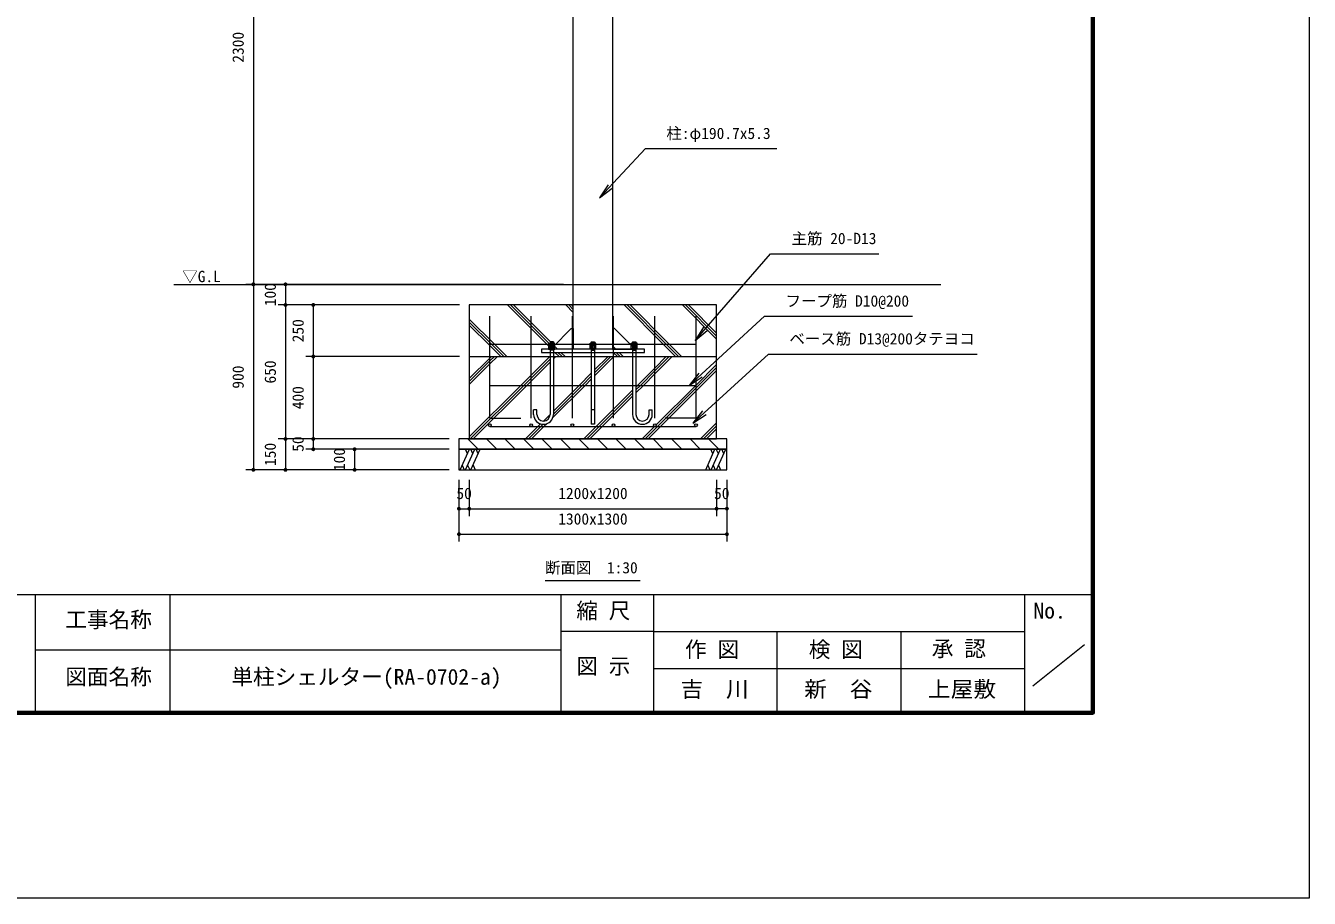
# Model space of a CAD drawing. Units: millimetres at full size, sheet at 1:30, with parts at other scales. Extents: x -600 to 13200, y -450 to 9360.
# Drawn here: x 6972 to 13200, y -450 to 3783 of the extents above; entities that cross this region are included whole.
import ezdxf
from ezdxf.enums import TextEntityAlignment as Align

# ---------------------------------------------------------------- set-up
doc = ezdxf.new("R2010")
doc.units = ezdxf.units.MM
doc.header["$LTSCALE"] = 30
doc.layers.add('D-BGD-TXT', color=7, linetype='Continuous')
for name, color, linetype, lineweight in [('D-STR', 1, 'Continuous', 13), ('D-STR-DIM', 7, 'Continuous', 13), ('D-STR-HTXT', 7, 'Continuous', 13), ('D-STR-TXT', 7, 'Continuous', 13), ('D-TTL', 7, 'Continuous', 70), ('D-TTL-FRAM', 7, 'Continuous', 13), ('D-TTL-TXT', 7, 'Continuous', 13), ('V-nasSTD', 5, 'Continuous', 13)]:
    doc.layers.add(name, color=color, linetype=linetype, lineweight=lineweight)
doc.styles.add('ＭＳ ゴシック', font='')
doc.styles.get('ＭＳ ゴシック').set_extended_font_data('MS Gothic')

# ---------------------------------------------------------------- blocks, each defined once
blk = doc.blocks.new('filled_dot')
at = {"color": 0, "linetype": 'Continuous', "lineweight": -2, "const_width": 1.25}
blk.add_lwpolyline([(-0.625, 0, 1), (0.625, 0, 1)], format="xyb", close=True, dxfattribs=at)
blk = doc.blocks.new('open_arrow')
at = {"color": 0, "linetype": 'Continuous', "lineweight": -2}
blk.add_lwpolyline([(7.5, 1.25), (0, 0), (7.5, -1.25)], dxfattribs=at)

msp = doc.modelspace()

# ---------------------------------------------------------------- linework, layer by layer
at = {"layer": 'D-STR'}
for p, q in [((7690.97, 2528.57), (11412.88, 2528.57)), ((9224.35, 1878.57), (9224.35, 2373.58)), ((9499.86, 2238.57), (9309.86, 2428.57)), ((9510.49, 2242.43), (9324.36, 2428.57)), ((9517.86, 2249.57), (9338.86, 2428.57)), ((9424.35, 1878.57), (9424.35, 2373.58)), ((9629, 2392.27), (9592.7, 2428.57)), ((9629, 2406.77), (9607.2, 2428.57)), ((9629, 2421.27), (9621.7, 2428.57)), ((9624.35, 1878.57), (9624.35, 2373.58)), ((9824.35, 1878.57), (9824.35, 2373.58)), ((10065.54, 2238.57), (9875.54, 2428.57)), ((10080.04, 2238.57), (9890.04, 2428.57)), ((10094.54, 2238.57), (9904.54, 2428.57)), ((10024.35, 1878.57), (10024.35, 2373.58)), ((10324.35, 2262.61), (10158.39, 2428.57)), ((10324.35, 2277.11), (10172.89, 2428.57)), ((10324.35, 2291.61), (10187.39, 2428.57)), ((10224.35, 1878.57), (10224.35, 2373.58)), ((9246.02, 2238.57), (9124.35, 2360.24)), ((9231.52, 2238.57), (9124.35, 2345.74)), ((9224.35, 2231.24), (9124.35, 2331.24)), ((9510.49, 2242.47), (9512.95, 2243.77)), ((9510.49, 2230.77), (9510.49, 2242.47)), ((9512.95, 2243.77), (9535.75, 2243.77)), ((9516.35, 2249.57), (9516.35, 1897.57)), ((9532.35, 2249.57), (9516.35, 2249.57)), ((9517.42, 2230.77), (9517.42, 2242.47)), ((9524.35, 2228.17), (9524.35, 2246.37)), ((9531.28, 2230.77), (9531.28, 2242.47)), ((9532.35, 2249.57), (9532.35, 1897.57)), ((9538.21, 2242.47), (9535.75, 2243.77)), ((9538.21, 2230.77), (9538.21, 2242.47)), ((9710.49, 2242.47), (9712.95, 2243.77)), ((9710.49, 2230.77), (9710.49, 2242.47)), ((9735.75, 2243.77), (9712.95, 2243.77)), ((9716.35, 2249.57), (9716.35, 1849.57)), ((9716.35, 2249.57), (9732.35, 2249.57)), ((9717.42, 2230.77), (9717.42, 2242.47)), ((9724.35, 2228.17), (9724.35, 2246.37)), ((9731.28, 2230.77), (9731.28, 2242.47)), ((9732.35, 2249.57), (9732.35, 1849.57)), ((9738.21, 2242.47), (9735.75, 2243.77)), ((9738.21, 2230.77), (9738.21, 2242.47)), ((9910.49, 2242.47), (9912.95, 2243.77)), ((9910.49, 2230.77), (9910.49, 2242.47)), ((9935.75, 2243.77), (9912.95, 2243.77)), ((9916.35, 2249.57), (9916.35, 1897.57)), ((9916.35, 2249.57), (9932.35, 2249.57)), ((9917.42, 2230.77), (9917.42, 2242.47)), ((9924.35, 2228.17), (9924.35, 2246.37)), ((9931.28, 2230.77), (9931.28, 2242.47)), ((9932.35, 2249.57), (9932.35, 1897.57)), ((9938.21, 2242.47), (9935.75, 2243.77)), ((9938.21, 2230.77), (9938.21, 2242.47)), ((9224.35, 2238.57), (10224.35, 2238.57)), ((9277.02, 2178.57), (9224.35, 2231.24)), ((9291.52, 2178.57), (9231.52, 2238.57)), ((9306.02, 2178.57), (9246.02, 2238.57)), ((9510.49, 2227.93), (9499.86, 2238.57)), ((9509.35, 2217.77), (9539.35, 2217.77)), ((9509.35, 2217.77), (9509.35, 2214.57)), ((9509.35, 2214.57), (9539.35, 2214.57)), ((9510.49, 2229.47), (9512.95, 2230.77)), ((9510.49, 2230.77), (9538.21, 2230.77)), ((9510.49, 2217.77), (9510.49, 2229.47)), ((9512.95, 2230.77), (9535.75, 2230.77)), ((9532.35, 2209.57), (9516.35, 2209.57)), ((9517.42, 2217.77), (9517.42, 2229.47)), ((9524.35, 2211.97), (9524.35, 2233.37)), ((9531.28, 2217.77), (9531.28, 2229.47)), ((9538.21, 2229.47), (9535.75, 2230.77)), ((9537.68, 2229.75), (9536.66, 2230.77)), ((9538.21, 2217.77), (9538.21, 2229.47)), ((9552.86, 2214.57), (9538.21, 2229.22)), ((9539.35, 2217.77), (9539.35, 2214.57)), ((9559.86, 2178.57), (9539.86, 2198.57)), ((9574.36, 2178.57), (9554.36, 2198.57)), ((9588.86, 2178.57), (9568.86, 2198.57)), ((9739.35, 2217.77), (9709.35, 2217.77)), ((9709.35, 2217.77), (9709.35, 2214.57)), ((9739.35, 2214.57), (9709.35, 2214.57)), ((9710.49, 2229.47), (9712.95, 2230.77)), ((9738.21, 2230.77), (9710.49, 2230.77)), ((9710.49, 2217.77), (9710.49, 2229.47)), ((9735.75, 2230.77), (9712.95, 2230.77)), ((9716.35, 2209.57), (9732.35, 2209.57)), ((9717.42, 2217.77), (9717.42, 2229.47)), ((9724.35, 2211.97), (9724.35, 2233.37)), ((9731.28, 2217.77), (9731.28, 2229.47)), ((9738.21, 2229.47), (9735.75, 2230.77)), ((9738.21, 2217.77), (9738.21, 2229.47)), ((9739.35, 2217.77), (9739.35, 2214.57)), ((9824.35, 2225.92), (9819.7, 2230.57)), ((9821.2, 2214.57), (9819.7, 2216.07)), ((9824.35, 2196.92), (9822.7, 2198.57)), ((9835.7, 2214.57), (9824.35, 2225.92)), ((9842.7, 2178.57), (9824.35, 2196.92)), ((9857.2, 2178.57), (9837.2, 2198.57)), ((9871.7, 2178.57), (9851.7, 2198.57)), ((9939.35, 2217.77), (9909.35, 2217.77)), ((9909.35, 2217.77), (9909.35, 2214.57)), ((9939.35, 2214.57), (9909.35, 2214.57)), ((9910.49, 2229.47), (9912.95, 2230.77)), ((9938.21, 2230.77), (9910.49, 2230.77)), ((9910.49, 2217.77), (9910.49, 2229.47)), ((9935.75, 2230.77), (9912.95, 2230.77)), ((9916.35, 2209.57), (9932.35, 2209.57)), ((9917.42, 2217.77), (9917.42, 2229.47)), ((9924.35, 2211.97), (9924.35, 2233.37)), ((9931.28, 2217.77), (9931.28, 2229.47)), ((9938.21, 2229.47), (9935.75, 2230.77)), ((9938.21, 2217.77), (9938.21, 2229.47)), ((9939.35, 2217.77), (9939.35, 2214.57)), ((10125.54, 2178.57), (10065.54, 2238.57)), ((10140.04, 2178.57), (10080.04, 2238.57)), ((10154.54, 2178.57), (10094.54, 2238.57)), ((9124.35, 2178.57), (10324.35, 2178.57)), ((9124.35, 2071.22), (9224.35, 2171.22)), ((9124.35, 2056.72), (9224.35, 2156.72)), ((9124.35, 2042.22), (9224.35, 2142.22)), ((9224.35, 2171.22), (9231.7, 2178.57)), ((9224.35, 2156.72), (9246.2, 2178.57)), ((9224.35, 2142.22), (9260.7, 2178.57)), ((9424.35, 2088.37), (9514.55, 2178.57)), ((9424.35, 2073.87), (9516.35, 2165.87)), ((9424.35, 2059.37), (9516.35, 2151.37)), ((9532.35, 2167.37), (9543.55, 2178.57)), ((9732.35, 2113.53), (9797.39, 2178.57)), ((9732.35, 2099.03), (9811.89, 2178.57)), ((9732.35, 2084.53), (9824.35, 2176.53)), ((9824.35, 2176.53), (9826.39, 2178.57)), ((9940.23, 2038.57), (10024.35, 2122.69)), ((10024.35, 2122.69), (10080.23, 2178.57)), ((10024.35, 2108.19), (10094.73, 2178.57)), ((10024.35, 2093.69), (10109.23, 2178.57)), ((10037.57, 1838.57), (10324.35, 2125.34)), ((10224.35, 2039.84), (10324.35, 2139.84)), ((9374.55, 2038.57), (9424.35, 2088.37)), ((9389.05, 2038.57), (9424.35, 2073.87)), ((9403.55, 2038.57), (9424.35, 2059.37)), ((9657.39, 2038.57), (9716.35, 2097.53)), ((9671.89, 2038.57), (9716.35, 2083.03)), ((9686.39, 2038.57), (9716.35, 2068.53)), ((9954.73, 2038.57), (10024.35, 2108.19)), ((9969.23, 2038.57), (10024.35, 2093.69)), ((10052.07, 1838.57), (10324.35, 2110.84)), ((9124.35, 1788.37), (9374.55, 2038.57)), ((9129.05, 1778.57), (9389.05, 2038.57)), ((9143.55, 1778.57), (9403.55, 2038.57)), ((9224.35, 2038.57), (10224.35, 2038.57)), ((9529.72, 1881.9), (9686.39, 2038.57)), ((9532.35, 1913.53), (9657.39, 2038.57)), ((9532.35, 1899.03), (9671.89, 2038.57)), ((9740.23, 1838.57), (9916.35, 2014.69)), ((9754.73, 1838.57), (9916.35, 2000.19)), ((9932.35, 2030.69), (9940.23, 2038.57)), ((9932.35, 2016.19), (9954.73, 2038.57)), ((9932.35, 2001.69), (9969.23, 2038.57)), ((10030.74, 1846.24), (10223.07, 2038.57)), ((10223.07, 2038.57), (10224.35, 2039.84)), ((9769.23, 1838.57), (9916.35, 1985.69)), ((9224.35, 1878.57), (9374.35, 1878.57)), ((9452.35, 1920.57), (9436.35, 1920.57)), ((9436.35, 1897.57), (9436.35, 1920.57)), ((9452.35, 1897.57), (9452.35, 1920.57)), ((9484.39, 1865.57), (9516.35, 1897.53)), ((9732.35, 1920.57), (9716.35, 1920.57)), ((9996.35, 1920.57), (10012.35, 1920.57)), ((9996.35, 1897.57), (9996.35, 1920.57)), ((10012.35, 1897.57), (10012.35, 1920.57)), ((10224.35, 1878.57), (10074.35, 1878.57)), ((9224.35, 1838.57), (10224.35, 1838.57)), ((9397.39, 1778.57), (9457.39, 1838.57)), ((9411.89, 1778.57), (9471.89, 1838.57)), ((9426.39, 1778.57), (9486.39, 1838.57)), ((9457.39, 1838.57), (9470.45, 1851.63)), ((9471.89, 1838.57), (9482.91, 1849.59)), ((9486.39, 1838.57), (9500.02, 1852.2)), ((9680.23, 1778.57), (9740.23, 1838.57)), ((9694.73, 1778.57), (9754.73, 1838.57)), ((9709.23, 1778.57), (9769.23, 1838.57)), ((9732.35, 1849.57), (9716.35, 1849.57)), ((9963.07, 1778.57), (10023.07, 1838.57)), ((9977.57, 1778.57), (10037.57, 1838.57)), ((9992.07, 1778.57), (10052.07, 1838.57)), ((10023.07, 1838.57), (10023.18, 1838.68)), ((10245.92, 1778.57), (10324.35, 1857)), ((10260.42, 1778.57), (10324.35, 1842.5)), ((10274.92, 1778.57), (10324.35, 1828)), ((9167.7, 1728.57), (9117.7, 1778.57)), ((9257.5, 1728.57), (9207.5, 1778.57)), ((9347.3, 1728.57), (9297.3, 1778.57)), ((9437.1, 1728.57), (9387.1, 1778.57)), ((9526.91, 1728.57), (9476.91, 1778.57)), ((9616.71, 1728.57), (9566.71, 1778.57)), ((9706.51, 1728.57), (9656.51, 1778.57)), ((9796.31, 1728.57), (9746.31, 1778.57)), ((9886.12, 1728.57), (9836.12, 1778.57)), ((9975.92, 1728.57), (9925.92, 1778.57)), ((10065.72, 1728.57), (10015.72, 1778.57)), ((10155.52, 1728.57), (10105.52, 1778.57)), ((10245.33, 1728.57), (10195.33, 1778.57)), ((10335.13, 1728.57), (10285.13, 1778.57)), ((9077.89, 1728.57), (9074.35, 1732.11)), ((9080.53, 1628.57), (9125.07, 1728.57)), ((9115.22, 1706.45), (9105.37, 1728.57)), ((9106.61, 1628.57), (9151.15, 1728.57)), ((9141.3, 1706.45), (9131.45, 1728.57)), ((9132.69, 1628.57), (9177.23, 1728.57)), ((9167.38, 1706.45), (9157.53, 1728.57)), ((10271.93, 1628.57), (10316.47, 1728.57)), ((10306.62, 1706.45), (10296.77, 1728.57)), ((10298.01, 1628.57), (10342.55, 1728.57)), ((10332.7, 1706.45), (10322.85, 1728.57)), ((10324.09, 1628.57), (10368.63, 1728.57)), ((10358.78, 1706.45), (10348.93, 1728.57)), ((9090.39, 1650.69), (9100.24, 1628.57)), ((9116.46, 1650.69), (9126.32, 1628.57)), ((9142.54, 1650.69), (9152.39, 1628.57)), ((10281.78, 1650.69), (10291.64, 1628.57)), ((10307.86, 1650.69), (10317.72, 1628.57)), ((10333.94, 1650.69), (10343.79, 1628.57))]:
    msp.add_line(p, q, dxfattribs=at)
for points in [[(9629, 4728.57), (9819.7, 4728.57), (9819.7, 2214.57), (9629, 2214.57)], [(9124.35, 1778.57), (10324.35, 1778.57), (10324.35, 2428.57), (9124.35, 2428.57)], [(9629, 2214.57), (9529, 2214.57), (9529, 2224.57), (9619, 2314.57), (9629, 2314.57)], [(9819.7, 2214.57), (9919.7, 2214.57), (9919.7, 2224.57), (9829.7, 2314.57), (9819.7, 2314.57)], [(9474.35, 2198.57), (9974.35, 2198.57), (9974.35, 2214.57), (9474.35, 2214.57)], [(9074.35, 1728.57), (10374.35, 1728.57), (10374.35, 1778.57), (9074.35, 1778.57)], [(9074.35, 1628.57), (10374.35, 1628.57), (10374.35, 1728.57), (9074.35, 1728.57)]]:
    msp.add_lwpolyline(points, close=True, dxfattribs=at)
for centre in [(9224.35, 1845.07), (9424.35, 1845.07), (9624.35, 1845.07), (9824.35, 1845.07), (10024.35, 1845.07), (10224.35, 1845.07)]:
    msp.add_circle(centre, 6.5, dxfattribs=at)
for centre, radius, start, end in [((9513.96, 2238.89), 4.98, 45.90122, 78.32053), ((9524.35, 2224.66), 19.11, 68.74529, 111.25471), ((9534.74, 2238.89), 4.98, 101.67947, 134.09878), ((9713.96, 2238.89), 4.98, 45.90122, 78.32053), ((9724.35, 2224.66), 19.11, 68.74529, 111.25471), ((9734.74, 2238.89), 4.98, 101.67947, 134.09878), ((9913.96, 2238.89), 4.98, 45.90122, 78.32053), ((9924.35, 2224.66), 19.11, 68.74529, 111.25471), ((9934.74, 2238.89), 4.98, 101.67947, 134.09878), ((9513.96, 2225.89), 4.98, 45.90122, 78.32053), ((9524.35, 2211.66), 19.11, 68.74529, 111.25471), ((9534.74, 2225.89), 4.98, 101.67947, 134.09878), ((9713.96, 2225.89), 4.98, 45.90122, 78.32053), ((9724.35, 2211.66), 19.11, 68.74529, 111.25471), ((9734.74, 2225.89), 4.98, 101.67947, 134.09878), ((9913.96, 2225.89), 4.98, 45.90122, 78.32053), ((9924.35, 2211.66), 19.11, 68.74529, 111.25471), ((9934.74, 2225.89), 4.98, 101.67947, 134.09878), ((9484.35, 1897.57), 48, 180, 0), ((9484.35, 1897.57), 32, 180, 0), ((9964.35, 1897.57), 48, 180, 0), ((9964.35, 1897.57), 32, 180, 0)]:
    msp.add_arc(centre, radius, start, end, dxfattribs=at)
at = {"layer": 'D-STR-DIM'}
for p, q in [((8076.76, 4828.57), (8076.76, 2528.57)), ((9581, 2528.57), (8040.76, 2528.57)), ((9581, 2528.57), (8040.76, 2528.57)), ((8076.76, 2528.57), (8076.76, 1628.57)), ((9581, 2528.57), (8196.68, 2528.57)), ((8232.68, 2528.57), (8232.68, 2428.57)), ((9076.35, 2428.57), (8196.68, 2428.57)), ((9076.35, 2428.57), (8196.68, 2428.57)), ((8232.68, 2428.57), (8232.68, 1778.57)), ((9076.35, 2428.57), (8331.5, 2428.57)), ((8367.5, 2428.57), (8367.5, 2178.57)), ((9076.35, 2178.57), (8331.5, 2178.57)), ((9076.35, 2178.57), (8331.5, 2178.57)), ((8367.5, 2178.57), (8367.5, 1778.57)), ((9026.35, 1778.57), (8196.68, 1778.57)), ((9026.35, 1778.57), (8196.68, 1778.57)), ((8232.68, 1778.57), (8232.68, 1628.57)), ((9026.35, 1778.57), (8331.5, 1778.57)), ((9026.35, 1778.57), (8331.5, 1778.57)), ((8367.5, 1778.57), (8367.5, 1728.57)), ((9026.35, 1728.57), (8331.5, 1728.57)), ((9026.35, 1728.57), (8531.97, 1728.57)), ((8567.97, 1728.57), (8567.97, 1628.57)), ((9026.35, 1628.57), (8040.76, 1628.57)), ((9026.35, 1628.57), (8196.68, 1628.57)), ((9026.35, 1628.57), (8531.97, 1628.57)), ((9074.35, 1580.57), (9074.35, 1404.23)), ((9074.35, 1580.57), (9074.35, 1280.42)), ((9124.35, 1580.57), (9124.35, 1404.23)), ((9124.35, 1580.57), (9124.35, 1404.23)), ((10324.35, 1580.57), (10324.35, 1404.23)), ((10324.35, 1580.57), (10324.35, 1404.23)), ((10374.35, 1580.57), (10374.35, 1404.23)), ((10374.35, 1580.57), (10374.35, 1280.42)), ((9074.35, 1440.23), (9124.35, 1440.23)), ((9124.35, 1440.23), (10324.35, 1440.23)), ((10374.35, 1440.23), (10324.35, 1440.23)), ((9074.35, 1316.42), (10374.35, 1316.42))]:
    msp.add_line(p, q, dxfattribs=at)
at = {"layer": 'D-STR-HTXT'}
for points in [[(9756.9, 2948.03), (9978.73, 3186.88), (10053.73, 3186.88), (10615.88, 3186.88)], [(10220.16, 2256.14), (10586.34, 2676.97), (10661.34, 2676.97), (11112.19, 2676.97)], [(10191.02, 2038.57), (10557.19, 2373.73), (10632.19, 2373.73), (11274.99, 2373.73)], [(10209.45, 1855.48), (10575.62, 2190.64), (10650.62, 2190.64), (11588.49, 2190.64)]]:
    msp.add_lwpolyline(points, dxfattribs=at)
at = {"layer": 'D-STR-TXT'}
msp.add_line((9491.91, 1091.53), (9953.11, 1091.53), dxfattribs=at)
at = {"layer": 'D-TTL'}
msp.add_lwpolyline([(450, 450), (450, 8460), (12150, 8460), (12150, 450)], close=True, dxfattribs=at)
at = {"layer": 'D-TTL-FRAM'}
for p, q in [((450, 1023.66), (12150, 1023.66)), ((9568.84, 1023.66), (9568.84, 450)), ((10018.84, 1023.66), (10018.84, 450)), ((11818.84, 1023.66), (11818.84, 450)), ((10018.84, 843.66), (9568.84, 843.66)), ((10018.84, 843.66), (11818.84, 843.66)), ((10618.84, 450), (10618.84, 843.66)), ((11218.84, 843.66), (11218.84, 450)), ((9568.84, 753.66), (7018.84, 753.66)), ((11857.99, 580.41), (12109.99, 782.01)), ((11818.84, 663.66), (10018.84, 663.66))]:
    msp.add_line(p, q, dxfattribs=at)
at = {"layer": 'D-TTL-TXT'}
for p, q in [((7018.84, 1023.66), (7018.84, 450)), ((7673.94, 450), (7673.94, 1023.66))]:
    msp.add_line(p, q, dxfattribs=at)
at = {"layer": 'V-nasSTD'}
msp.add_lwpolyline([(-600, -450), (-600, 9360), (13200, 9360), (13200, -450)], close=True, dxfattribs=at)

# ---------------------------------------------------------------- block references
at = {"layer": 'D-STR-DIM', "xscale": 7.5, "yscale": 7.5}
for p, rotation in [((8076.76, 2528.57), 90), ((8076.76, 2528.57), 270), ((8232.68, 2528.57), 270), ((8232.68, 2428.57), 90), ((8232.68, 2428.57), 270), ((8367.5, 2428.57), 270), ((8367.5, 2178.57), 90), ((8367.5, 2178.57), 270), ((8232.68, 1778.57), 90), ((8232.68, 1778.57), 270), ((8367.5, 1778.57), 90), ((8367.5, 1778.57), 270), ((8367.5, 1728.57), 90), ((8567.97, 1728.57), 270), ((8076.76, 1628.57), 90), ((8232.68, 1628.57), 90), ((8567.97, 1628.57), 90), ((9124.35, 1440.23), 180), ((10324.35, 1440.23), 180), ((10374.35, 1440.23), 180), ((10374.35, 1316.42), 180)]:
    msp.add_blockref('filled_dot', p, dxfattribs=dict(at, rotation=rotation))
for p in [(9074.35, 1440.23), (9124.35, 1440.23), (10324.35, 1440.23), (9074.35, 1316.42)]:
    msp.add_blockref('filled_dot', p, dxfattribs=at)
at = {"layer": 'D-STR-HTXT', "xscale": 10, "yscale": 10}
for p, rotation in [((9756.9, 2948.03), 47.1), ((10220.16, 2256.14), 49), ((10191.02, 2038.57), 42.5), ((10209.45, 1855.48), 42.5)]:
    msp.add_blockref('open_arrow', p, dxfattribs=dict(at, rotation=rotation))

# ---------------------------------------------------------------- texts
at = {"layer": 'D-BGD-TXT', "style": 'ＭＳ ゴシック', "width": 1.05}
for s, p in [('吉\u3000川', (10149.44, 503.18)), ('新\u3000谷', (10749.44, 503.18)), ('上屋敷', (11349.44, 503.18))]:
    msp.add_text(s, height=76.98, dxfattribs=at).set_placement(p, align=Align.BOTTOM_LEFT)
at = {"layer": 'D-STR-DIM', "style": 'ＭＳ ゴシック'}
for s, p in [('2300', (7975.13, 3678.57)), ('100', (8131.05, 2478.57)), ('250', (8265.87, 2303.57)), ('900', (7975.13, 2078.57)), ('650', (8131.05, 2103.57)), ('400', (8265.87, 1978.57)), ('150', (8131.05, 1703.57)), ('50', (8265.87, 1753.57)), ('100', (8466.34, 1678.57))]:
    msp.add_text(s, height=54.99, rotation=90, dxfattribs=at).set_placement(p, align=Align.TOP_CENTER)
for s, p in [('50', (9099.35, 1541.87)), ('1200x1200', (9724.35, 1541.87)), ('50', (10349.35, 1541.87)), ('1300x1300', (9724.35, 1418.06))]:
    msp.add_text(s, height=54.99, dxfattribs=at).set_placement(p, align=Align.TOP_CENTER)
at = {"layer": 'D-STR-HTXT', "style": 'ＭＳ ゴシック'}
for s, p in [('柱:φ190.7x5.3', (10080.37, 3288.51)), ('主筋 20-D13', (10687.97, 2778.6)), ('フープ筋 D10@200', (10658.83, 2475.36)), ('ベース筋 D13@200タテヨコ', (10677.26, 2292.27))]:
    msp.add_text(s, height=54.99, dxfattribs=at).set_placement(p, align=Align.TOP_LEFT)
at = {"layer": 'D-STR-TXT', "style": 'ＭＳ ゴシック'}
for s, p in [('▽G.L', (7731.86, 2594.18)), ('断面図\u30001:30', (9491.91, 1181.53))]:
    msp.add_text(s, height=54.99, dxfattribs=at).set_placement(p, align=Align.TOP_LEFT)
at = {"layer": 'D-TTL-TXT', "style": 'ＭＳ ゴシック'}
for s, p in [('工事名称', (7164.24, 840.91)), ('縮 尺', (9643.7, 883.97)), ('No.', (11861.45, 883.97)), ('作 図', (10170.93, 695.67)), ('検 図', (10771.35, 695.67)), ('承 認', (11368.7, 700.17)), ('図 示', (9643.7, 614.62)), ('図面名称', (7164.24, 563.1)), ('単柱シェルター(RA-0702-a)', (7970, 563.1))]:
    msp.add_text(s, height=76.98, dxfattribs=at).set_placement(p, align=Align.BOTTOM_LEFT)

doc.saveas('drawing.dxf')
